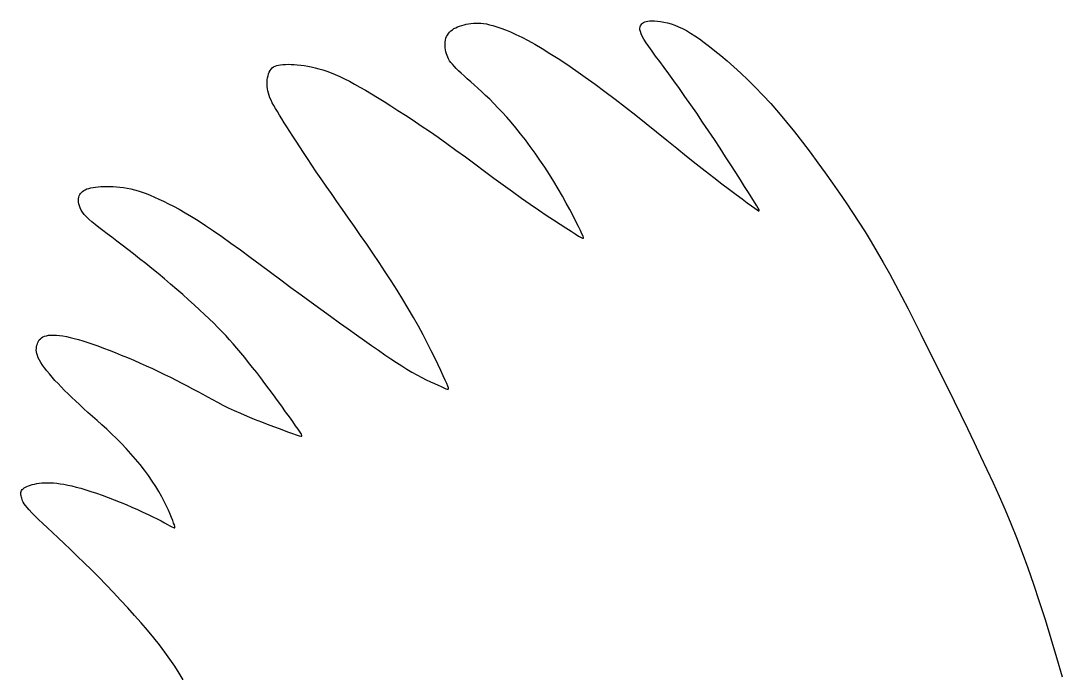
# Model space of a CAD drawing. Header units: millimetres. Extents: x 139 to 289, y 77 to 272.
# Drawn here: x 211.16 to 228.53, y 196.01 to 206.89 of the extents above; entities that cross this region are included whole.
import ezdxf

# ---------------------------------------------------------------- set-up
doc = ezdxf.new("R2010")
doc.units = ezdxf.units.MM
doc.layers.add('GREEN', color=96, linetype='Continuous')

msp = doc.modelspace()

# ---------------------------------------------------------------- linework, layer by layer
at = {"layer": 'GREEN'}
msp.add_lwpolyline([(213.867, 195.902), (213.801, 196.013), (213.728, 196.127), (213.649, 196.244), (213.564, 196.362), (213.474, 196.482), (213.378, 196.603), (213.276, 196.726), (213.17, 196.85), (213.06, 196.976), (212.945, 197.103), (212.826, 197.231), (212.705, 197.358), (212.583, 197.486), (212.46, 197.611), (212.338, 197.733), (212.219, 197.852), (212.102, 197.965), (211.991, 198.073), (211.885, 198.174), (211.785, 198.268), (211.692, 198.355), (211.606, 198.435), (211.527, 198.508), (211.457, 198.575), (211.396, 198.634), (211.344, 198.687), (211.301, 198.733), (211.266, 198.772), (211.239, 198.807), (211.218, 198.837), (211.203, 198.863), (211.191, 198.887), (211.182, 198.908), (211.176, 198.928), (211.17, 198.948), (211.165, 198.968), (211.162, 198.986), (211.161, 199.005), (211.163, 199.022), (211.166, 199.04), (211.173, 199.056), (211.184, 199.072), (211.198, 199.087), (211.216, 199.101), (211.237, 199.114), (211.262, 199.126), (211.289, 199.138), (211.32, 199.148), (211.353, 199.158), (211.389, 199.166), (211.427, 199.173), (211.467, 199.179), (211.51, 199.183), (211.555, 199.186), (211.603, 199.187), (211.653, 199.186), (211.706, 199.183), (211.761, 199.178), (211.82, 199.171), (211.881, 199.161), (211.945, 199.149), (212.014, 199.134), (212.086, 199.116), (212.163, 199.095), (212.244, 199.071), (212.331, 199.043), (212.422, 199.012), (212.518, 198.978), (212.616, 198.942), (212.717, 198.904), (212.817, 198.864), (212.917, 198.823), (213.014, 198.782), (213.109, 198.74), (213.198, 198.699), (213.283, 198.659), (213.362, 198.62), (213.434, 198.584), (213.5, 198.55), (213.558, 198.519), (213.608, 198.492), (213.649, 198.47), (213.682, 198.453), (213.706, 198.441), (213.722, 198.435), (213.731, 198.436), (213.733, 198.444), (213.731, 198.459), (213.723, 198.483), (213.711, 198.515), (213.695, 198.556), (213.676, 198.606), (213.652, 198.664), (213.625, 198.728), (213.592, 198.798), (213.555, 198.874), (213.513, 198.955), (213.465, 199.039), (213.412, 199.126), (213.353, 199.216), (213.289, 199.307), (213.222, 199.399), (213.151, 199.491), (213.076, 199.582), (212.999, 199.672), (212.92, 199.759), (212.84, 199.844), (212.758, 199.925), (212.676, 200.004), (212.595, 200.08), (212.514, 200.154), (212.434, 200.225), (212.357, 200.294), (212.281, 200.361), (212.209, 200.426), (212.14, 200.49), (212.074, 200.551), (212.01, 200.611), (211.949, 200.67), (211.891, 200.728), (211.835, 200.784), (211.782, 200.84), (211.731, 200.895), (211.683, 200.949), (211.637, 201.001), (211.595, 201.052), (211.558, 201.101), (211.524, 201.148), (211.495, 201.192), (211.471, 201.233), (211.452, 201.272), (211.438, 201.307), (211.428, 201.34), (211.422, 201.371), (211.42, 201.4), (211.421, 201.428), (211.424, 201.454), (211.43, 201.479), (211.437, 201.503), (211.445, 201.526), (211.456, 201.548), (211.47, 201.568), (211.487, 201.587), (211.506, 201.604), (211.529, 201.618), (211.557, 201.63), (211.588, 201.64), (211.623, 201.646), (211.663, 201.65), (211.707, 201.651), (211.754, 201.649), (211.806, 201.645), (211.862, 201.637), (211.921, 201.626), (211.984, 201.612), (212.052, 201.595), (212.123, 201.576), (212.198, 201.553), (212.277, 201.527), (212.36, 201.499), (212.448, 201.468), (212.539, 201.434), (212.635, 201.397), (212.734, 201.358), (212.836, 201.317), (212.94, 201.274), (213.045, 201.23), (213.15, 201.184), (213.255, 201.137), (213.359, 201.09), (213.46, 201.042), (213.56, 200.994), (213.658, 200.946), (213.754, 200.898), (213.847, 200.85), (213.938, 200.803), (214.026, 200.756), (214.112, 200.709), (214.195, 200.663), (214.278, 200.618), (214.36, 200.573), (214.444, 200.529), (214.531, 200.483), (214.622, 200.438), (214.72, 200.392), (214.825, 200.345), (214.938, 200.297), (215.056, 200.249), (215.176, 200.201), (215.296, 200.155), (215.41, 200.112), (215.517, 200.073), (215.612, 200.038), (215.693, 200.009), (215.756, 199.986), (215.803, 199.971), (215.833, 199.964), (215.849, 199.966), (215.851, 199.977), (215.841, 199.999), (215.819, 200.033), (215.787, 200.079), (215.746, 200.137), (215.697, 200.207), (215.641, 200.285), (215.579, 200.371), (215.514, 200.463), (215.445, 200.558), (215.375, 200.654), (215.304, 200.75), (215.234, 200.844), (215.164, 200.936), (215.096, 201.025), (215.028, 201.111), (214.961, 201.195), (214.896, 201.276), (214.831, 201.354), (214.767, 201.43), (214.705, 201.502), (214.643, 201.572), (214.58, 201.641), (214.515, 201.709), (214.449, 201.778), (214.379, 201.848), (214.305, 201.92), (214.227, 201.995), (214.143, 202.073), (214.053, 202.155), (213.96, 202.239), (213.863, 202.325), (213.763, 202.412), (213.661, 202.5), (213.557, 202.587), (213.453, 202.674), (213.348, 202.759), (213.245, 202.842), (213.143, 202.923), (213.043, 203.002), (212.946, 203.077), (212.852, 203.148), (212.763, 203.216), (212.679, 203.28), (212.6, 203.339), (212.528, 203.394), (212.461, 203.445), (212.4, 203.493), (212.346, 203.538), (212.297, 203.581), (212.256, 203.622), (212.22, 203.661), (212.191, 203.698), (212.168, 203.735), (212.15, 203.77), (212.138, 203.804), (212.129, 203.836), (212.125, 203.867), (212.124, 203.896), (212.126, 203.923), (212.13, 203.948), (212.137, 203.971), (212.146, 203.992), (212.158, 204.012), (212.173, 204.03), (212.191, 204.046), (212.212, 204.061), (212.236, 204.074), (212.264, 204.086), (212.295, 204.096), (212.33, 204.104), (212.367, 204.111), (212.407, 204.117), (212.45, 204.122), (212.496, 204.125), (212.544, 204.127), (212.594, 204.128), (212.646, 204.128), (212.701, 204.126), (212.757, 204.122), (212.814, 204.117), (212.873, 204.109), (212.933, 204.099), (212.994, 204.086), (213.056, 204.071), (213.119, 204.053), (213.184, 204.032), (213.25, 204.009), (213.319, 203.982), (213.39, 203.952), (213.465, 203.918), (213.543, 203.882), (213.625, 203.841), (213.711, 203.797), (213.803, 203.747), (213.902, 203.691), (214.007, 203.629), (214.12, 203.558), (214.243, 203.479), (214.374, 203.39), (214.516, 203.292), (214.666, 203.185), (214.824, 203.07), (214.987, 202.95), (215.155, 202.826), (215.326, 202.699), (215.497, 202.572), (215.668, 202.445), (215.838, 202.32), (216.004, 202.198), (216.167, 202.08), (216.325, 201.966), (216.478, 201.856), (216.624, 201.752), (216.762, 201.653), (216.893, 201.561), (217.014, 201.475), (217.128, 201.396), (217.233, 201.323), (217.333, 201.255), (217.427, 201.193), (217.517, 201.135), (217.603, 201.082), (217.687, 201.033), (217.769, 200.987), (217.849, 200.944), (217.925, 200.906), (217.996, 200.871), (218.062, 200.84), (218.121, 200.813), (218.173, 200.79), (218.216, 200.771), (218.249, 200.756), (218.274, 200.747), (218.289, 200.746), (218.296, 200.753), (218.294, 200.77), (218.284, 200.799), (218.266, 200.841), (218.24, 200.897), (218.207, 200.97), (218.168, 201.057), (218.121, 201.156), (218.068, 201.268), (218.008, 201.389), (217.942, 201.519), (217.871, 201.656), (217.794, 201.798), (217.711, 201.944), (217.624, 202.093), (217.533, 202.245), (217.438, 202.398), (217.34, 202.553), (217.24, 202.707), (217.139, 202.861), (217.036, 203.014), (216.933, 203.165), (216.83, 203.313), (216.729, 203.459), (216.628, 203.602), (216.53, 203.742), (216.434, 203.877), (216.342, 204.009), (216.254, 204.135), (216.17, 204.257), (216.091, 204.374), (216.016, 204.486), (215.945, 204.592), (215.879, 204.694), (215.816, 204.79), (215.757, 204.881), (215.701, 204.966), (215.649, 205.047), (215.601, 205.122), (215.555, 205.192), (215.514, 205.258), (215.476, 205.319), (215.441, 205.376), (215.409, 205.429), (215.382, 205.478), (215.357, 205.524), (215.336, 205.567), (215.318, 205.608), (215.303, 205.646), (215.291, 205.684), (215.282, 205.721), (215.275, 205.757), (215.271, 205.793), (215.269, 205.83), (215.27, 205.868), (215.272, 205.905), (215.277, 205.941), (215.285, 205.975), (215.294, 206.007), (215.306, 206.037), (215.32, 206.064), (215.337, 206.086), (215.356, 206.105), (215.378, 206.121), (215.402, 206.134), (215.43, 206.144), (215.461, 206.152), (215.495, 206.158), (215.533, 206.162), (215.575, 206.164), (215.62, 206.165), (215.669, 206.164), (215.72, 206.161), (215.774, 206.157), (215.83, 206.151), (215.888, 206.143), (215.947, 206.133), (216.007, 206.121), (216.069, 206.107), (216.133, 206.091), (216.198, 206.072), (216.266, 206.049), (216.336, 206.024), (216.408, 205.994), (216.483, 205.961), (216.562, 205.924), (216.643, 205.882), (216.729, 205.836), (216.818, 205.786), (216.912, 205.732), (217.01, 205.673), (217.113, 205.611), (217.22, 205.544), (217.334, 205.472), (217.452, 205.397), (217.576, 205.317), (217.705, 205.232), (217.839, 205.142), (217.977, 205.048), (218.121, 204.948), (218.269, 204.844), (218.421, 204.734), (218.577, 204.62), (218.736, 204.504), (218.894, 204.386), (219.053, 204.269), (219.21, 204.154), (219.364, 204.042), (219.514, 203.935), (219.658, 203.834), (219.796, 203.739), (219.926, 203.652), (220.047, 203.572), (220.157, 203.5), (220.255, 203.436), (220.34, 203.382), (220.411, 203.337), (220.466, 203.302), (220.507, 203.278), (220.533, 203.265), (220.547, 203.265), (220.55, 203.276), (220.541, 203.302), (220.523, 203.341), (220.497, 203.395), (220.462, 203.463), (220.421, 203.545), (220.373, 203.639), (220.319, 203.742), (220.259, 203.852), (220.195, 203.968), (220.127, 204.088), (220.054, 204.209), (219.979, 204.33), (219.902, 204.45), (219.822, 204.568), (219.742, 204.683), (219.66, 204.796), (219.579, 204.904), (219.499, 205.008), (219.42, 205.106), (219.342, 205.198), (219.267, 205.284), (219.193, 205.365), (219.121, 205.442), (219.051, 205.514), (218.983, 205.582), (218.916, 205.646), (218.85, 205.707), (218.787, 205.766), (218.725, 205.822), (218.666, 205.875), (218.61, 205.925), (218.557, 205.972), (218.508, 206.017), (218.464, 206.058), (218.425, 206.096), (218.39, 206.132), (218.361, 206.165), (218.336, 206.196), (218.315, 206.225), (218.297, 206.254), (218.283, 206.283), (218.271, 206.312), (218.261, 206.342), (218.252, 206.373), (218.246, 206.406), (218.241, 206.439), (218.238, 206.472), (218.238, 206.506), (218.24, 206.538), (218.245, 206.57), (218.253, 206.6), (218.263, 206.628), (218.277, 206.654), (218.294, 206.679), (218.313, 206.702), (218.335, 206.723), (218.36, 206.742), (218.387, 206.76), (218.416, 206.776), (218.448, 206.79), (218.482, 206.803), (218.518, 206.815), (218.555, 206.825), (218.593, 206.833), (218.632, 206.84), (218.671, 206.846), (218.711, 206.849), (218.751, 206.852), (218.792, 206.852), (218.835, 206.85), (218.88, 206.845), (218.928, 206.838), (218.98, 206.826), (219.037, 206.811), (219.1, 206.792), (219.17, 206.768), (219.246, 206.739), (219.329, 206.705), (219.419, 206.664), (219.517, 206.616), (219.623, 206.561), (219.736, 206.499), (219.858, 206.428), (219.988, 206.348), (220.126, 206.26), (220.27, 206.165), (220.422, 206.061), (220.578, 205.951), (220.74, 205.835), (220.905, 205.712), (221.074, 205.585), (221.246, 205.452), (221.419, 205.316), (221.593, 205.177), (221.765, 205.039), (221.936, 204.901), (222.104, 204.765), (222.268, 204.634), (222.426, 204.508), (222.577, 204.389), (222.721, 204.277), (222.856, 204.174), (222.981, 204.079), (223.094, 203.994), (223.194, 203.92), (223.28, 203.856), (223.351, 203.804), (223.406, 203.764), (223.445, 203.737), (223.47, 203.723), (223.48, 203.723), (223.478, 203.736), (223.463, 203.764), (223.437, 203.807), (223.4, 203.865), (223.354, 203.939), (223.299, 204.027), (223.236, 204.127), (223.166, 204.239), (223.089, 204.36), (223.006, 204.489), (222.919, 204.625), (222.827, 204.766), (222.732, 204.91), (222.634, 205.056), (222.535, 205.203), (222.436, 205.348), (222.337, 205.491), (222.241, 205.629), (222.147, 205.762), (222.057, 205.888), (221.972, 206.004), (221.893, 206.113), (221.819, 206.212), (221.752, 206.303), (221.692, 206.386), (221.639, 206.46), (221.594, 206.526), (221.557, 206.583), (221.529, 206.633), (221.509, 206.676), (221.497, 206.712), (221.49, 206.743), (221.489, 206.768), (221.492, 206.79), (221.499, 206.809), (221.508, 206.825), (221.52, 206.84), (221.534, 206.852), (221.551, 206.864), (221.571, 206.873), (221.595, 206.881), (221.623, 206.886), (221.655, 206.889), (221.693, 206.89), (221.735, 206.889), (221.782, 206.885), (221.834, 206.879), (221.889, 206.869), (221.947, 206.856), (222.008, 206.839), (222.071, 206.818), (222.135, 206.792), (222.2, 206.762), (222.266, 206.727), (222.335, 206.687), (222.407, 206.641), (222.483, 206.588), (222.563, 206.53), (222.649, 206.464), (222.741, 206.391), (222.84, 206.31), (222.944, 206.222), (223.055, 206.125), (223.171, 206.02), (223.291, 205.906), (223.414, 205.784), (223.541, 205.652), (223.671, 205.511), (223.802, 205.361), (223.934, 205.202), (224.067, 205.038), (224.199, 204.869), (224.329, 204.698), (224.457, 204.525), (224.582, 204.354), (224.703, 204.185), (224.819, 204.019), (224.93, 203.856), (225.038, 203.695), (225.143, 203.534), (225.247, 203.371), (225.348, 203.205), (225.449, 203.034), (225.55, 202.858), (225.652, 202.675), (225.755, 202.485), (225.858, 202.289), (225.963, 202.087), (226.069, 201.879), (226.176, 201.667), (226.284, 201.45), (226.394, 201.229), (226.505, 201.005), (226.618, 200.778), (226.73, 200.549), (226.843, 200.32), (226.954, 200.09), (227.064, 199.861), (227.173, 199.633), (227.279, 199.407), (227.382, 199.184), (227.482, 198.962), (227.58, 198.737), (227.677, 198.508), (227.772, 198.272), (227.867, 198.026), (227.962, 197.768), (228.057, 197.496), (228.152, 197.207), (228.248, 196.904), (228.344, 196.591), (228.439, 196.271), (228.534, 195.948)], dxfattribs=at)

doc.saveas('drawing.dxf')
